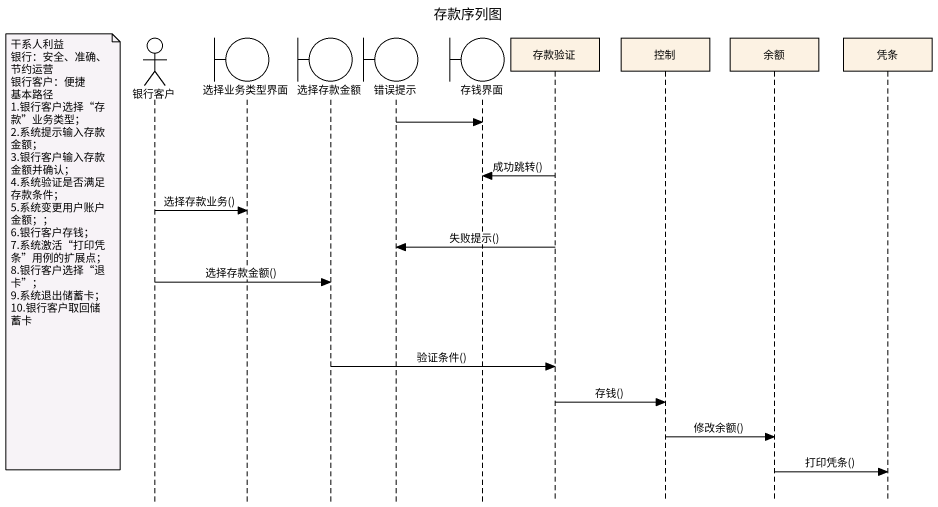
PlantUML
@startuml
title 存款序列图
hide footbox
actor 银行客户
boundary 选择业务类型界面
boundary 选择存款金额
boundary 错误提示
boundary 存钱界面
participant 存款验证
participant 控制
participant 余额
participant 凭条

错误提示 -> 存钱界面
存款验证 -> 存钱界面 : 成功跳转()
银行客户 -> 选择业务类型界面 : 选择存款业务()
存款验证 -> 错误提示 : 失败提示()
note left of 银行客户
  干系人利益
  银行：安全、准确、节约运营
  银行客户：便捷
  基本路径
  1.银行客户选择“存款”业务类型；
  2.系统提示输入存款金额；
  3.银行客户输入存款金额并确认；
  4.系统验证是否满足存款条件；
  5.系统变更用户账户金额；；
  6.银行客户存钱；
  7.系统激活“打印凭条”用例的扩展点；
  8.银行客户选择“退卡”；
  9.系统退出储蓄卡；
  10.银行客户取回储蓄卡
end note
银行客户 -> 选择存款金额 : 选择存款金额()
选择存款金额 -> 存款验证 : 验证条件()
存款验证 -> 控制 : 存钱()
控制 -> 余额 : 修改余额()
余额 -> 凭条 : 打印凭条()
@enduml
